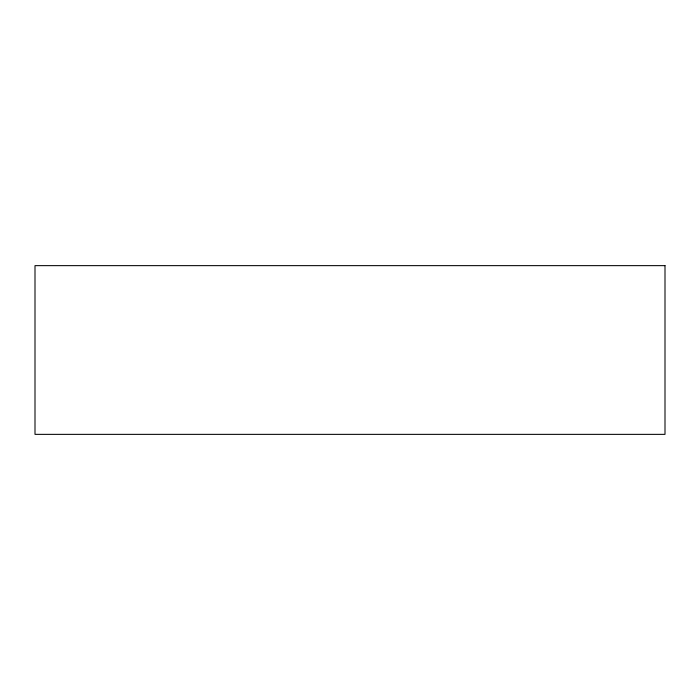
<?xml version="1.0" encoding="UTF-8"?>
<svg xmlns="http://www.w3.org/2000/svg" width="700" height="700" viewBox="0 0 700 700"><rect width="100%" height="100%" fill="white"/><g stroke="black" fill="none" stroke-linecap="round" stroke-linejoin="round"><path stroke-width="1.05" d="M665 265.641L35 265.641L35 434.359L665 434.359L665 265.641"/></g></svg>
